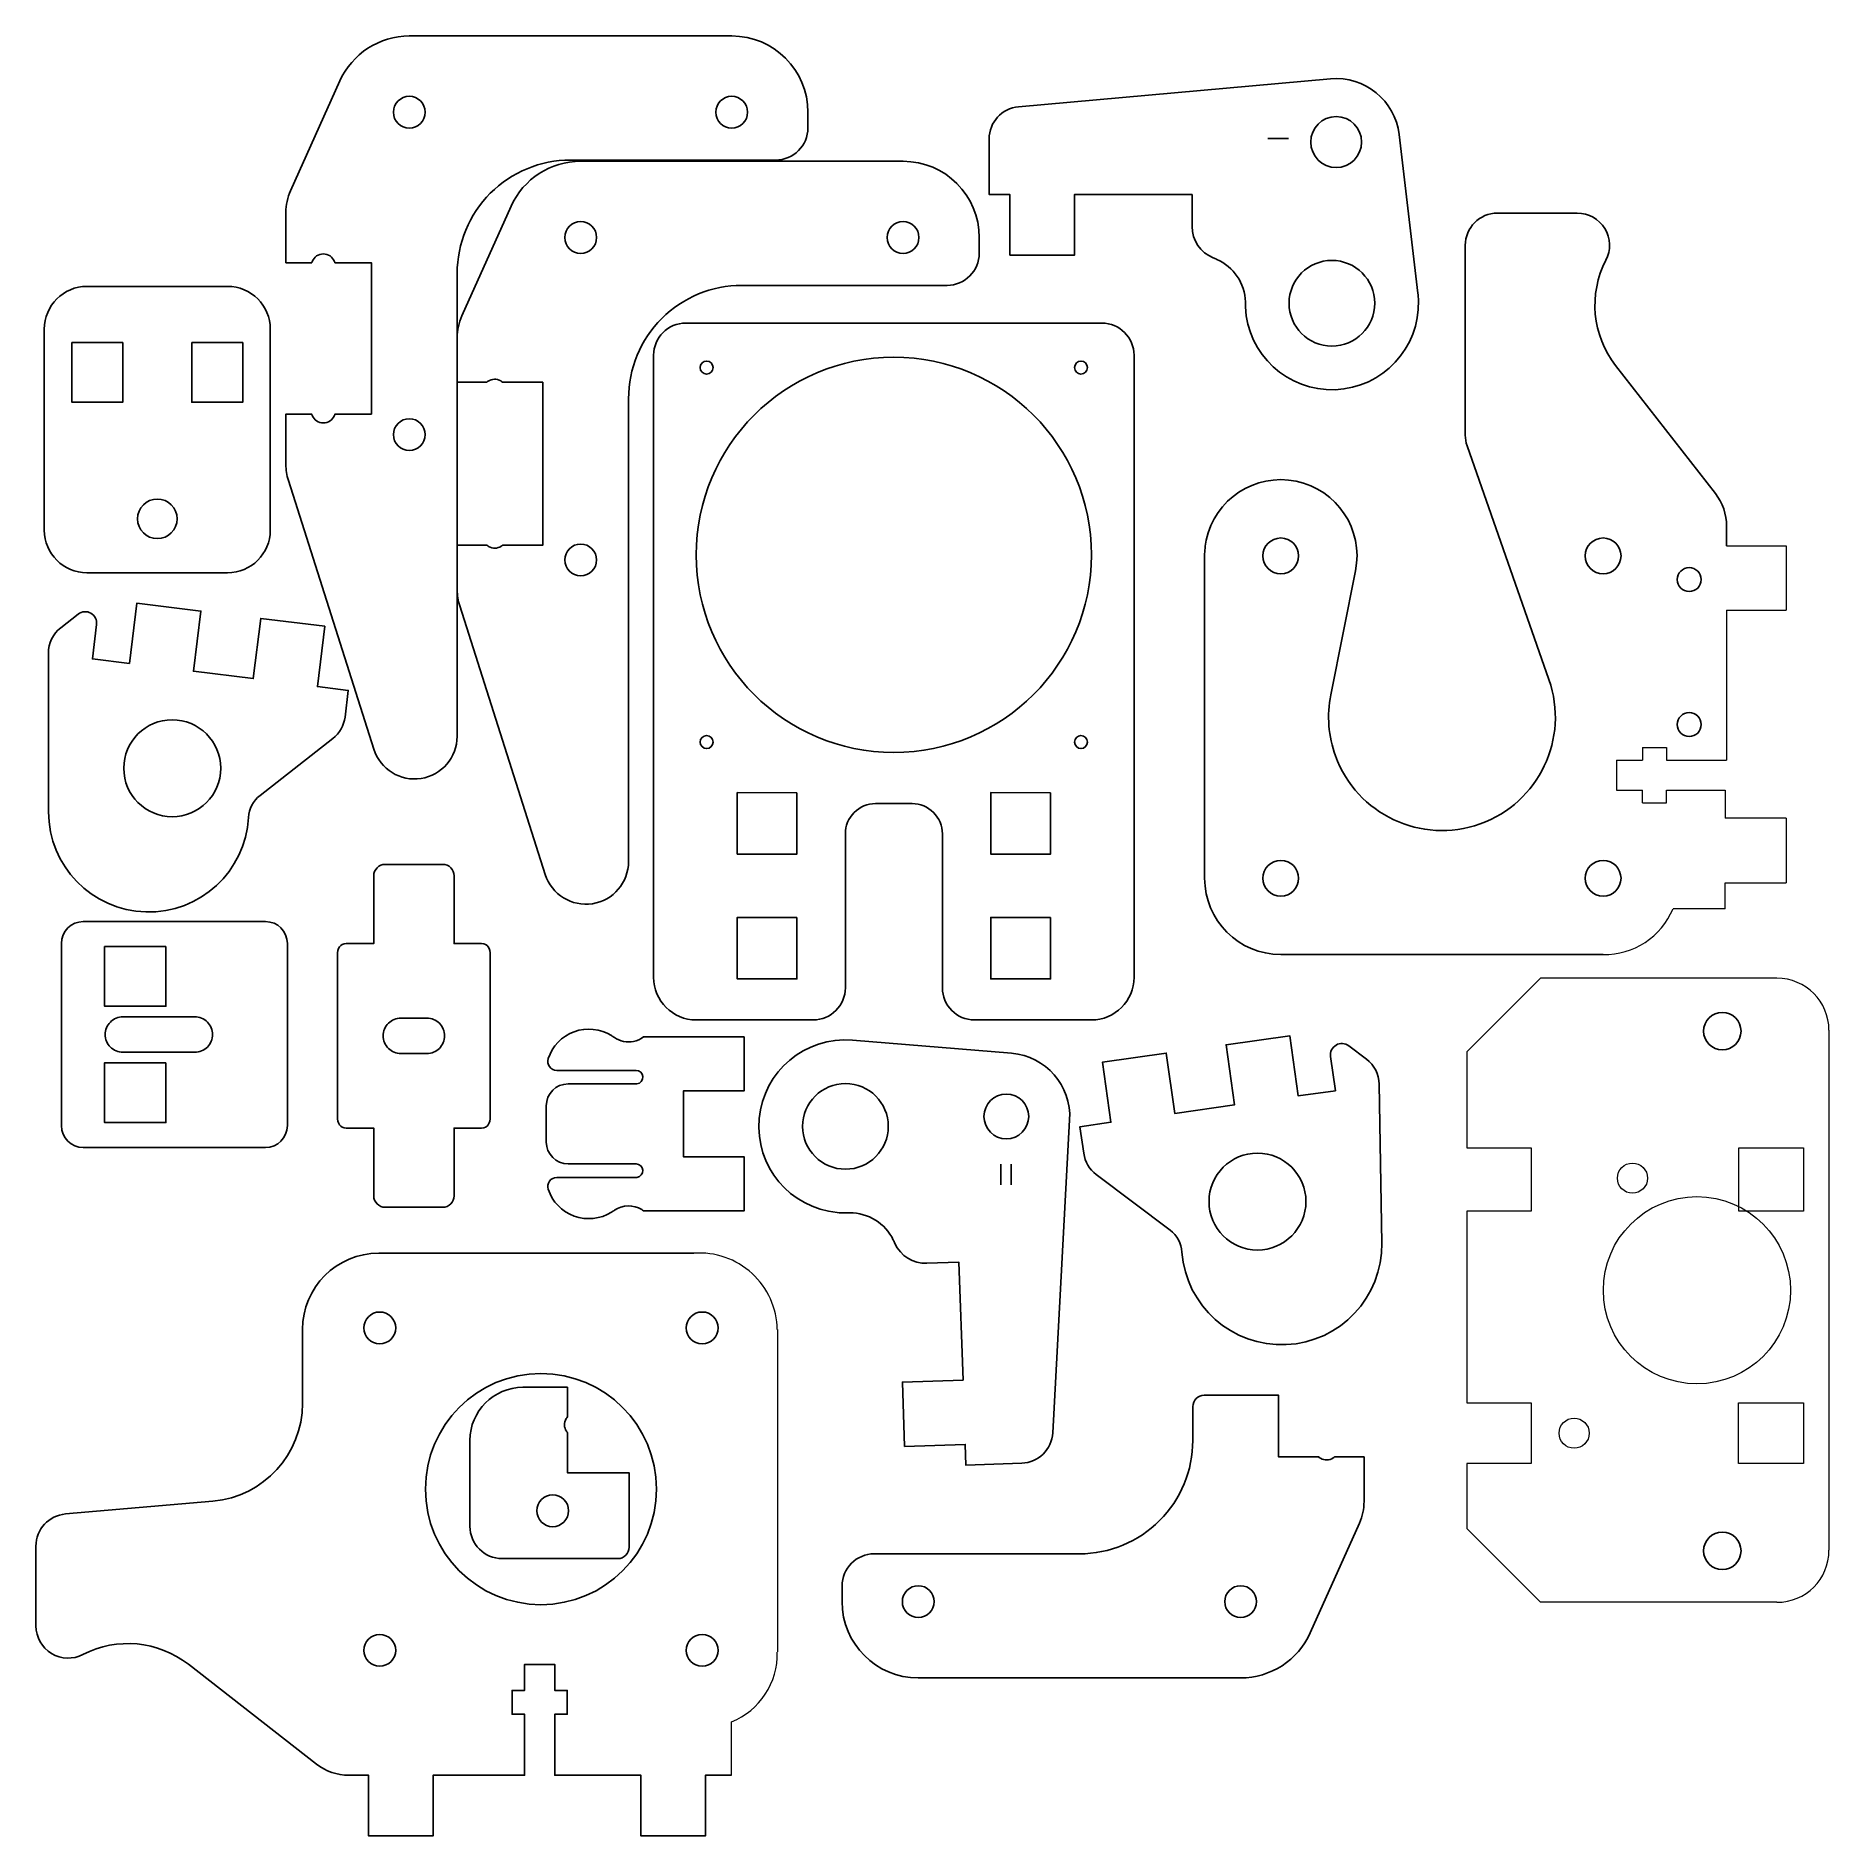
# Model space of a CAD drawing. Extents: x 14 to 187, y 14 to 187.
import ezdxf

# ---------------------------------------------------------------- set-up
doc = ezdxf.new("R2010")
doc.units = 0
doc.header["$MEASUREMENT"] = 0
doc.layers.add('LAYER_1_0', color=160, linetype='Continuous')

# ---------------------------------------------------------------- blocks, each defined once
blk = doc.blocks.new('block 1007')
at = {"color": 1, "lineweight": 25}
blk.add_open_spline([(567.35, 30.95), (567.35, 31.94), (568.15, 32.74), (569.15, 32.74)], degree=3, dxfattribs=at)
blk = doc.blocks.new('block 1008')
at = {"color": 1, "lineweight": 25}
blk.add_open_spline([(569.15, 32.74), (570.14, 32.74), (570.95, 31.94), (570.95, 30.95)], degree=3, dxfattribs=at)
blk = doc.blocks.new('block 1009')
at = {"color": 1, "lineweight": 25}
blk.add_open_spline([(570.95, 30.95), (570.95, 29.95), (570.14, 29.14), (569.15, 29.14)], degree=3, dxfattribs=at)
blk = doc.blocks.new('block 1010')
at = {"color": 1, "lineweight": 25}
blk.add_open_spline([(569.15, 29.14), (568.15, 29.14), (567.35, 29.95), (567.35, 30.95)], degree=3, dxfattribs=at)
blk = doc.blocks.new('block 1011')
at = {"color": 1, "lineweight": 25}
blk.add_open_spline([(567.35, 80.91), (567.35, 81.91), (568.15, 82.71), (569.15, 82.71)], degree=3, dxfattribs=at)
blk = doc.blocks.new('block 1012')
at = {"color": 1, "lineweight": 25}
blk.add_open_spline([(569.15, 82.71), (570.14, 82.71), (570.95, 81.91), (570.95, 80.91)], degree=3, dxfattribs=at)
blk = doc.blocks.new('block 1013')
at = {"color": 1, "lineweight": 25}
blk.add_open_spline([(570.95, 80.91), (570.95, 79.92), (570.14, 79.11), (569.15, 79.11)], degree=3, dxfattribs=at)
blk = doc.blocks.new('block 1014')
at = {"color": 1, "lineweight": 25}
blk.add_open_spline([(569.15, 79.11), (568.15, 79.11), (567.35, 79.92), (567.35, 80.91)], degree=3, dxfattribs=at)

msp = doc.modelspace()

# ---------------------------------------------------------------- linework, layer by layer
at = {"linetype": 'Continuous', "lineweight": 0}
for p, q in [((176.86, 137.88), (182.58, 137.88)), ((182.58, 111.71), (176.73, 111.71)), ((182.58, 111.71), (182.58, 105.5)), ((176.74, 102.99), (176.74, 105.5)), ((176.74, 105.5), (182.58, 105.5)), ((151.87, 89.22), (158.96, 96.31)), ((181.71, 96.31), (158.96, 96.31)), ((186.71, 91.31), (186.71, 41.31)), ((151.87, 89.22), (151.87, 80.01)), ((151.87, 73.9), (151.87, 55.49)), ((85.58, 62.53), (85.58, 31.53)), ((151.87, 49.65), (151.87, 43.41)), ((151.87, 43.41), (158.96, 36.31)), ((181.71, 36.31), (158.96, 36.31)), ((81.17, 19.68), (81.17, 24.81))]:
    msp.add_line(p, q, dxfattribs=at)
at = {"color": 0, "linetype": 'Continuous', "lineweight": 0}
for p, q in [((182.58, 137.88), (182.58, 131.71)), ((176.86, 131.71), (182.58, 131.71)), ((176.86, 131.71), (176.86, 117.29)), ((168.77, 118.49), (171.07, 118.49)), ((168.77, 118.49), (168.77, 117.29)), ((171.07, 118.49), (171.07, 117.29)), ((166.27, 117.29), (168.77, 117.29)), ((166.27, 117.29), (166.27, 114.39)), ((171.07, 117.29), (176.86, 117.29)), ((166.27, 114.39), (168.77, 114.39)), ((168.77, 113.19), (168.77, 114.39)), ((171.07, 113.19), (171.07, 114.39)), ((171.07, 114.39), (176.73, 114.39)), ((176.73, 114.39), (176.73, 111.71)), ((168.77, 113.19), (171.07, 113.19)), ((176.74, 103), (171.72, 103))]:
    msp.add_line(p, q, dxfattribs=at)
at = {"linetype": 'Continuous', "lineweight": 0}
for points in [[(151.87, 80.01), (158.08, 80.01), (158.08, 73.9), (151.87, 73.9)], [(151.87, 55.49), (158.08, 55.49), (158.08, 49.65), (151.87, 49.65)]]:
    msp.add_lwpolyline(points, dxfattribs=at)
at = {"color": 1, "linetype": 'Continuous', "lineweight": 0}
for points in [[(184.25, 80.01), (184.25, 73.9), (178.05, 73.9), (178.05, 80.01)], [(178.02, 49.65), (178.02, 55.49), (184.25, 55.49), (184.25, 49.65)]]:
    msp.add_lwpolyline(points, close=True, dxfattribs=at)
for centre, radius in [((167.81, 77.09), 1.45), ((174.01, 66.31), 9), ((162.2, 52.57), 1.45)]:
    msp.add_circle(centre, radius, dxfattribs=at)
at = {"color": 0, "linetype": 'Continuous', "lineweight": 0}
msp.add_arc((165.12, 105.72), 7.13, 268.9639, 337.5453, dxfattribs=at)
at = {"linetype": 'Continuous', "lineweight": 0}
for centre, radius, start, end in [((181.71, 91.31), 5, 0, 90), ((78.1, 62.42), 7.47, 0.8004, 94.1803), ((181.71, 41.31), 5, 270, 0), ((78.5, 31.36), 7.08, 292.1814, 1.3094)]:
    msp.add_arc(centre, radius, start, end, dxfattribs=at)
at = {"layer": 'LAYER_1_0', "color": 1}
for p, q in [((134.75, 177.06), (132.75, 177.06)), ((107.08, 78.45), (107.08, 76.45)), ((108.08, 78.45), (108.08, 76.45))]:
    msp.add_line(p, q, dxfattribs=at)
for points in [[(17.74, 157.43), (17.74, 151.69), (22.64, 151.69), (22.64, 157.43), (17.74, 157.43)], [(29.27, 157.43), (29.27, 151.69), (34.17, 151.69), (34.17, 157.43), (29.27, 157.43)], [(87.46, 114.15), (81.72, 114.16), (81.72, 108.25), (87.46, 108.25)], [(111.85, 114.15), (106.11, 114.16), (106.1, 108.25), (111.85, 108.25)], [(87.46, 102.15), (81.72, 102.16), (81.72, 96.25), (87.46, 96.25)], [(111.85, 102.15), (106.11, 102.16), (106.1, 96.25), (111.85, 96.25)], [(26.79, 99.36), (20.89, 99.36), (20.89, 93.62), (26.79, 93.62), (26.79, 99.36)], [(26.79, 88.18), (20.89, 88.18), (20.89, 82.44), (26.79, 82.44), (26.79, 88.18)]]:
    msp.add_lwpolyline(points, close=True, dxfattribs=at)
for centre, radius in [((50.19, 179.58), 1.53), ((81.19, 179.58), 1.53), ((139.32, 176.71), 2.45), ((66.67, 167.53), 1.53), ((97.67, 167.53), 1.53), ((138.91, 161.21), 4.12), ((96.78, 137.02), 19), ((78.78, 155.03), 0.625), ((114.78, 155.03), 0.625), ((50.19, 148.58), 1.53), ((25.96, 140.48), 1.9), ((133.99, 136.92), 1.72), ((164.99, 136.92), 1.72), ((66.67, 136.53), 1.53), ((173.27, 134.64), 1.15), ((27.39, 116.5), 4.66), ((173.27, 120.7), 1.15), ((78.78, 119.02), 0.625), ((114.78, 119.02), 0.625), ((133.99, 105.92), 1.72), ((164.99, 105.92), 1.72), ((92.13, 82.07), 4.12), ((107.6, 83.02), 2.15), ((131.75, 74.84), 4.66), ((47.35, 62.69), 1.53), ((78.35, 62.69), 1.53), ((62.85, 47.19), 11.11), ((63.98, 45.11), 1.53), ((99.13, 36.37), 1.53), ((130.13, 36.37), 1.53), ((47.35, 31.69), 1.53), ((78.35, 31.69), 1.53)]:
    msp.add_circle(centre, radius, dxfattribs=at)
at = {"layer": 'LAYER_1_0', "color": 7}
for points, knots in [([(81.19, 186.91), (85.24, 186.91), (88.52, 183.63), (88.52, 179.58), (88.52, 179.58), (88.52, 178.08), (88.52, 178.08), (88.52, 176.37), (87.13, 174.98), (85.42, 174.98), (85.42, 174.98), (65.69, 174.98), (65.69, 174.98), (62.8, 174.98), (60.03, 173.83), (57.98, 171.79), (55.94, 169.74), (54.79, 166.97), (54.79, 164.08), (54.79, 164.08), (54.79, 119.57), (54.79, 119.57), (54.79, 117.55), (53.32, 115.83), (51.32, 115.52), (49.32, 115.21), (47.4, 116.4), (46.79, 118.33), (46.79, 118.33), (38.56, 144.17), (38.56, 144.17), (38.4, 144.67), (38.32, 145.19), (38.32, 145.71), (38.32, 145.71), (38.32, 150.55), (38.32, 150.55), (38.32, 150.55), (40.81, 150.55), (40.81, 150.55), (40.81, 150.55), (40.85, 150.42), (40.85, 150.42), (41.03, 149.99), (41.45, 149.71), (41.92, 149.71), (42.39, 149.71), (42.81, 149.99), (42.99, 150.42), (42.99, 150.42), (43.03, 150.55), (43.03, 150.55), (43.03, 150.55), (46.54, 150.55), (46.54, 150.55), (46.54, 150.55), (46.54, 165.11), (46.54, 165.11), (46.54, 165.11), (43.03, 165.11), (43.03, 165.11), (43.03, 165.11), (42.99, 165.23), (42.99, 165.23), (42.81, 165.67), (42.39, 165.95), (41.92, 165.95), (41.45, 165.95), (41.03, 165.67), (40.85, 165.23), (40.85, 165.23), (40.81, 165.11), (40.81, 165.11), (40.81, 165.11), (38.32, 165.11), (38.32, 165.11), (38.32, 165.11), (38.32, 169.94), (38.32, 169.94), (38.32, 170.66), (38.48, 171.37), (38.77, 172.03), (38.77, 172.03), (43.51, 182.58), (43.51, 182.58), (44.69, 185.21), (47.31, 186.91), (50.19, 186.91), (50.19, 186.91), (81.19, 186.91), (81.19, 186.91)], [0, 0, 0, 0, 1, 1, 1, 2, 2, 2, 3, 3, 3, 4, 4, 4, 5, 5, 5, 6, 6, 6, 7, 7, 7, 8, 8, 8, 9, 9, 9, 10, 10, 10, 11, 11, 11, 12, 12, 12, 13, 13, 13, 14, 14, 14, 15, 15, 15, 16, 16, 16, 17, 17, 17, 18, 18, 18, 19, 19, 19, 20, 20, 20, 21, 21, 21, 22, 22, 22, 23, 23, 23, 24, 24, 24, 25, 25, 25, 26, 26, 26, 27, 27, 27, 28, 28, 28, 29, 29, 29, 30, 30, 30, 30]), ([(107.95, 165.82), (107.95, 165.82), (114.15, 165.82), (114.15, 165.82), (114.15, 165.82), (114.15, 171.66), (114.15, 171.66), (114.15, 171.66), (125.47, 171.66), (125.47, 171.66), (125.47, 171.66), (125.47, 168.59), (125.47, 168.59), (125.47, 167.27), (126.27, 166.07), (127.5, 165.57), (127.61, 165.52), (127.72, 165.48), (127.83, 165.43), (129.47, 164.72), (130.54, 163.12), (130.59, 161.34), (130.59, 161.18), (130.59, 161.02), (130.6, 160.86), (130.79, 156.29), (134.65, 152.73), (139.22, 152.9), (143.79, 153.07), (147.37, 156.9), (147.23, 161.47), (147.22, 161.71), (147.2, 161.95), (147.18, 162.19), (147.18, 162.19), (145.37, 177.43), (145.37, 177.43), (144.99, 180.7), (142.06, 183.08), (138.78, 182.79), (138.78, 182.79), (108.77, 180.1), (108.77, 180.1), (107.17, 179.96), (105.95, 178.62), (105.95, 177.02), (105.95, 177.02), (105.95, 171.66), (105.95, 171.66), (105.95, 171.66), (107.95, 171.66), (107.95, 171.66), (107.95, 171.66), (107.95, 165.82), (107.95, 165.82)], [0, 0, 0, 0, 1, 1, 1, 2, 2, 2, 3, 3, 3, 4, 4, 4, 5, 5, 5, 6, 6, 6, 7, 7, 7, 8, 8, 8, 9, 9, 9, 10, 10, 10, 11, 11, 11, 12, 12, 12, 13, 13, 13, 14, 14, 14, 15, 15, 15, 16, 16, 16, 17, 17, 17, 18, 18, 18, 18]), ([(105, 167.53), (105, 167.53), (105, 166.03), (105, 166.03), (105, 164.32), (103.61, 162.94), (101.9, 162.93), (101.9, 162.93), (82.17, 162.93), (82.17, 162.93), (79.28, 162.93), (76.51, 161.79), (74.46, 159.74), (72.42, 157.7), (71.27, 154.92), (71.27, 152.03), (71.27, 152.03), (71.27, 107.53), (71.27, 107.53), (71.27, 105.51), (69.8, 103.79), (67.8, 103.48), (65.8, 103.17), (63.88, 104.36), (63.26, 106.29), (63.26, 106.29), (55.04, 132.12), (55.04, 132.12), (54.88, 132.62), (54.8, 133.14), (54.8, 133.67), (54.8, 133.67), (54.8, 137.95), (54.8, 137.95), (54.8, 137.95), (57.64, 137.95), (57.64, 137.95), (57.7, 137.9), (57.75, 137.86), (57.82, 137.82), (58.19, 137.6), (58.67, 137.61), (59.03, 137.85), (59.08, 137.88), (59.12, 137.91), (59.16, 137.95), (59.16, 137.95), (63.02, 137.95), (63.02, 137.95), (63.02, 137.95), (63.02, 153.62), (63.02, 153.62), (63.02, 153.62), (59.16, 153.62), (59.16, 153.62), (59.1, 153.67), (59.04, 153.71), (58.98, 153.75), (58.6, 153.97), (58.13, 153.96), (57.76, 153.71), (57.72, 153.69), (57.68, 153.66), (57.64, 153.62), (57.64, 153.62), (54.8, 153.62), (54.8, 153.62), (54.8, 153.62), (54.8, 157.9), (54.8, 157.9), (54.8, 158.62), (54.95, 159.33), (55.25, 159.99), (55.25, 159.99), (59.98, 170.54), (59.98, 170.54), (61.17, 173.17), (63.78, 174.86), (66.67, 174.86), (66.67, 174.86), (97.67, 174.86), (97.67, 174.86), (101.72, 174.86), (105, 171.58), (105, 167.53)], [0, 0, 0, 0, 1, 1, 1, 2, 2, 2, 3, 3, 3, 4, 4, 4, 5, 5, 5, 6, 6, 6, 7, 7, 7, 8, 8, 8, 9, 9, 9, 10, 10, 10, 11, 11, 11, 12, 12, 12, 13, 13, 13, 14, 14, 14, 15, 15, 15, 16, 16, 16, 17, 17, 17, 18, 18, 18, 19, 19, 19, 20, 20, 20, 21, 21, 21, 22, 22, 22, 23, 23, 23, 24, 24, 24, 25, 25, 25, 26, 26, 26, 27, 27, 27, 28, 28, 28, 28]), ([(19.19, 162.83), (16.93, 162.83), (15.09, 160.99), (15.09, 158.73), (15.09, 158.73), (15.09, 139.4), (15.09, 139.4), (15.09, 137.13), (16.93, 135.3), (19.19, 135.3), (19.19, 135.3), (32.72, 135.3), (32.72, 135.3), (34.98, 135.3), (36.82, 137.13), (36.82, 139.4), (36.82, 139.4), (36.82, 158.73), (36.82, 158.73), (36.82, 160.99), (34.98, 162.83), (32.72, 162.83), (32.72, 162.83), (19.19, 162.83), (19.19, 162.83)], [0, 0, 0, 0, 1, 1, 1, 2, 2, 2, 3, 3, 3, 4, 4, 4, 5, 5, 5, 6, 6, 6, 7, 7, 7, 8, 8, 8, 8]), ([(119.88, 96.4), (119.88, 96.4), (119.88, 156.21), (119.88, 156.21), (119.88, 157.92), (118.49, 159.3), (116.78, 159.3), (116.78, 159.3), (76.78, 159.3), (76.78, 159.3), (75.07, 159.3), (73.68, 157.92), (73.68, 156.21), (73.68, 156.21), (73.68, 96.4), (73.68, 96.4), (73.68, 94.14), (75.52, 92.3), (77.78, 92.3), (77.78, 92.3), (89.02, 92.3), (89.02, 92.3), (90.73, 92.3), (92.12, 93.69), (92.12, 95.4), (92.12, 95.4), (92.12, 110.2), (92.12, 110.2), (92.12, 110.97), (92.42, 111.71), (92.97, 112.25), (93.51, 112.8), (94.25, 113.1), (95.02, 113.1), (95.02, 113.1), (98.54, 113.1), (98.54, 113.1), (99.31, 113.1), (100.05, 112.8), (100.6, 112.25), (101.14, 111.71), (101.45, 110.97), (101.45, 110.2), (101.45, 110.2), (101.45, 95.4), (101.45, 95.4), (101.45, 93.69), (102.83, 92.3), (104.54, 92.3), (104.54, 92.3), (115.78, 92.3), (115.78, 92.3), (118.05, 92.3), (119.88, 94.14), (119.88, 96.4)], [0, 0, 0, 0, 1, 1, 1, 2, 2, 2, 3, 3, 3, 4, 4, 4, 5, 5, 5, 6, 6, 6, 7, 7, 7, 8, 8, 8, 9, 9, 9, 10, 10, 10, 11, 11, 11, 12, 12, 12, 13, 13, 13, 14, 14, 14, 15, 15, 15, 16, 16, 16, 17, 17, 17, 18, 18, 18, 18]), ([(15.48, 127.57), (15.48, 127.57), (15.5, 112.3), (15.5, 112.3), (15.5, 107.09), (19.65, 102.84), (24.86, 102.69), (30.06, 102.55), (34.44, 106.57), (34.73, 111.77), (34.78, 112.6), (35.18, 113.38), (35.84, 113.89), (35.84, 113.89), (42.84, 119.36), (42.84, 119.36), (43.49, 119.87), (43.91, 120.61), (44.01, 121.42), (44.01, 121.42), (44.32, 123.99), (44.32, 123.99), (44.32, 123.99), (41.35, 124.36), (41.35, 124.36), (41.35, 124.36), (42.06, 130.16), (42.06, 130.16), (42.06, 130.16), (35.91, 130.91), (35.91, 130.91), (35.91, 130.91), (35.19, 125.12), (35.19, 125.12), (35.19, 125.12), (29.43, 125.82), (29.43, 125.82), (29.43, 125.82), (30.15, 131.62), (30.15, 131.62), (30.15, 131.62), (23.99, 132.38), (23.99, 132.38), (23.99, 132.38), (23.28, 126.58), (23.28, 126.58), (23.28, 126.58), (19.71, 127.02), (19.71, 127.02), (19.71, 127.02), (20.11, 130.32), (20.11, 130.32), (20.17, 130.76), (19.95, 131.19), (19.56, 131.41), (19.18, 131.63), (18.7, 131.6), (18.35, 131.32), (18.35, 131.32), (16.67, 130.01), (16.67, 130.01), (15.92, 129.42), (15.48, 128.52), (15.48, 127.57)], [0, 0, 0, 0, 1, 1, 1, 2, 2, 2, 3, 3, 3, 4, 4, 4, 5, 5, 5, 6, 6, 6, 7, 7, 7, 8, 8, 8, 9, 9, 9, 10, 10, 10, 11, 11, 11, 12, 12, 12, 13, 13, 13, 14, 14, 14, 15, 15, 15, 16, 16, 16, 17, 17, 17, 18, 18, 18, 19, 19, 19, 20, 20, 20, 21, 21, 21, 21]), ([(46.77, 75.39), (46.77, 74.78), (47.26, 74.29), (47.87, 74.29), (47.87, 74.29), (53.39, 74.29), (53.39, 74.29), (54, 74.29), (54.49, 74.78), (54.49, 75.39), (54.49, 75.39), (54.49, 81.91), (54.49, 81.91), (54.49, 81.91), (57.13, 81.91), (57.13, 81.91), (57.74, 81.91), (57.98, 82.4), (57.98, 83.01), (57.98, 83.01), (57.98, 98.54), (57.98, 98.54), (57.98, 99.15), (57.74, 99.64), (57.13, 99.64), (57.13, 99.64), (54.49, 99.64), (54.49, 99.64), (54.49, 99.64), (54.49, 106.16), (54.49, 106.16), (54.49, 106.77), (54, 107.26), (53.39, 107.26), (53.39, 107.26), (47.87, 107.26), (47.87, 107.26), (47.26, 107.26), (46.77, 106.77), (46.77, 106.16), (46.77, 106.16), (46.77, 99.64), (46.77, 99.64), (46.77, 99.64), (44.13, 99.64), (44.13, 99.64), (43.52, 99.64), (43.28, 99.15), (43.28, 98.54), (43.28, 98.54), (43.28, 83.01), (43.28, 83.01), (43.28, 82.4), (43.52, 81.91), (44.13, 81.91), (44.13, 81.91), (46.77, 81.91), (46.77, 81.91), (46.77, 81.91), (46.77, 75.39), (46.77, 75.39)], [0, 0, 0, 0, 1, 1, 1, 2, 2, 2, 3, 3, 3, 4, 4, 4, 5, 5, 5, 6, 6, 6, 7, 7, 7, 8, 8, 8, 9, 9, 9, 10, 10, 10, 11, 11, 11, 12, 12, 12, 13, 13, 13, 14, 14, 14, 15, 15, 15, 16, 16, 16, 17, 17, 17, 18, 18, 18, 19, 19, 19, 20, 20, 20, 20]), ([(38.46, 99.66), (38.46, 100.82), (37.52, 101.76), (36.37, 101.76), (36.37, 101.76), (18.84, 101.76), (18.84, 101.76), (17.68, 101.76), (16.74, 100.82), (16.74, 99.66), (16.74, 99.66), (16.74, 82.14), (16.74, 82.14), (16.74, 80.98), (17.68, 80.04), (18.84, 80.04), (18.84, 80.04), (36.37, 80.04), (36.37, 80.04), (37.52, 80.04), (38.46, 80.98), (38.46, 82.14), (38.46, 82.14), (38.46, 99.66), (38.46, 99.66)], [0, 0, 0, 0, 1, 1, 1, 2, 2, 2, 3, 3, 3, 4, 4, 4, 5, 5, 5, 6, 6, 6, 7, 7, 7, 8, 8, 8, 8]), ([(82.39, 90.67), (82.39, 90.67), (72.71, 90.67), (72.71, 90.67), (72.43, 90.46), (72.1, 90.31), (71.75, 90.24), (71.12, 90.11), (70.46, 90.24), (69.91, 90.6), (69.82, 90.66), (69.73, 90.73), (69.63, 90.79), (68.56, 91.46), (67.24, 91.6), (66.05, 91.17), (64.86, 90.74), (63.94, 89.78), (63.55, 88.58), (63.47, 88.32), (63.51, 88.03), (63.67, 87.81), (63.84, 87.59), (64.09, 87.45), (64.37, 87.45), (64.37, 87.45), (71.99, 87.45), (71.99, 87.45), (72.34, 87.45), (72.62, 87.19), (72.64, 86.85), (72.67, 86.5), (72.42, 86.2), (72.08, 86.16), (72.05, 86.15), (72.02, 86.15), (71.99, 86.15), (71.99, 86.15), (65.46, 86.15), (65.46, 86.15), (64.3, 86.15), (63.36, 85.21), (63.36, 84.05), (63.36, 84.05), (63.36, 80.56), (63.36, 80.56), (63.36, 79.4), (64.3, 78.46), (65.46, 78.46), (65.46, 78.46), (71.99, 78.46), (71.99, 78.46), (72.34, 78.46), (72.62, 78.19), (72.64, 77.85), (72.67, 77.51), (72.42, 77.21), (72.08, 77.16), (72.05, 77.16), (72.02, 77.16), (71.99, 77.16), (71.99, 77.16), (64.37, 77.16), (64.37, 77.16), (64.09, 77.16), (63.84, 77.03), (63.67, 76.8), (63.51, 76.58), (63.47, 76.29), (63.55, 76.03), (63.94, 74.83), (64.86, 73.87), (66.05, 73.44), (67.24, 73.01), (68.56, 73.15), (69.63, 73.82), (69.73, 73.88), (69.82, 73.95), (69.91, 74.01), (70.71, 74.54), (71.73, 74.56), (72.54, 74.06), (72.6, 74.02), (72.66, 73.98), (72.71, 73.94), (72.71, 73.94), (82.39, 73.94), (82.39, 73.94), (82.39, 73.94), (82.39, 79.14), (82.39, 79.14), (82.39, 79.14), (76.55, 79.14), (76.55, 79.14), (76.55, 79.14), (76.55, 85.47), (76.55, 85.47), (76.55, 85.47), (82.39, 85.47), (82.39, 85.47), (82.39, 85.47), (82.39, 90.67), (82.39, 90.67)], [0, 0, 0, 0, 1, 1, 1, 2, 2, 2, 3, 3, 3, 4, 4, 4, 5, 5, 5, 6, 6, 6, 7, 7, 7, 8, 8, 8, 9, 9, 9, 10, 10, 10, 11, 11, 11, 12, 12, 12, 13, 13, 13, 14, 14, 14, 15, 15, 15, 16, 16, 16, 17, 17, 17, 18, 18, 18, 19, 19, 19, 20, 20, 20, 21, 21, 21, 22, 22, 22, 23, 23, 23, 24, 24, 24, 25, 25, 25, 26, 26, 26, 27, 27, 27, 28, 28, 28, 29, 29, 29, 30, 30, 30, 31, 31, 31, 32, 32, 32, 33, 33, 33, 34, 34, 34, 34]), ([(92.81, 90.36), (88.25, 90.74), (84.25, 87.37), (83.84, 82.81), (83.43, 78.25), (86.78, 74.22), (91.34, 73.78), (91.58, 73.76), (91.82, 73.75), (92.06, 73.75), (92.22, 73.75), (92.38, 73.75), (92.54, 73.75), (94.33, 73.77), (95.96, 72.75), (96.73, 71.14), (96.78, 71.04), (96.83, 70.93), (96.88, 70.81), (97.43, 69.61), (98.65, 68.85), (99.97, 68.9), (99.97, 68.9), (103.04, 69), (103.04, 69), (103.04, 69), (103.44, 57.68), (103.44, 57.68), (103.44, 57.68), (97.6, 57.48), (97.6, 57.48), (97.6, 57.48), (97.81, 51.29), (97.81, 51.29), (97.81, 51.29), (103.65, 51.49), (103.65, 51.49), (103.65, 51.49), (103.72, 49.49), (103.72, 49.49), (103.72, 49.49), (109.08, 49.68), (109.08, 49.68), (110.68, 49.73), (111.97, 51), (112.06, 52.6), (112.06, 52.6), (113.69, 82.69), (113.69, 82.69), (113.87, 85.98), (111.4, 88.82), (108.11, 89.1), (108.11, 89.1), (92.81, 90.36), (92.81, 90.36)], [0, 0, 0, 0, 1, 1, 1, 2, 2, 2, 3, 3, 3, 4, 4, 4, 5, 5, 5, 6, 6, 6, 7, 7, 7, 8, 8, 8, 9, 9, 9, 10, 10, 10, 11, 11, 11, 12, 12, 12, 13, 13, 13, 14, 14, 14, 15, 15, 15, 16, 16, 16, 17, 17, 17, 18, 18, 18, 18]), ([(143.71, 70.85), (143.71, 70.85), (143.46, 86.12), (143.46, 86.12), (143.45, 87.07), (142.99, 87.97), (142.23, 88.54), (142.23, 88.54), (140.53, 89.82), (140.53, 89.82), (140.17, 90.09), (139.69, 90.11), (139.31, 89.89), (138.93, 89.66), (138.72, 89.23), (138.78, 88.79), (138.78, 88.79), (139.24, 85.49), (139.24, 85.49), (139.24, 85.49), (135.68, 84.99), (135.68, 84.99), (135.68, 84.99), (134.86, 90.78), (134.86, 90.78), (134.86, 90.78), (128.73, 89.91), (128.73, 89.91), (128.73, 89.91), (129.54, 84.13), (129.54, 84.13), (129.54, 84.13), (123.79, 83.32), (123.79, 83.32), (123.79, 83.32), (122.98, 89.11), (122.98, 89.11), (122.98, 89.11), (116.84, 88.24), (116.84, 88.24), (116.84, 88.24), (117.66, 82.46), (117.66, 82.46), (117.66, 82.46), (114.68, 82.04), (114.68, 82.04), (114.68, 82.04), (115.05, 79.48), (115.05, 79.48), (115.16, 78.66), (115.59, 77.93), (116.25, 77.43), (116.25, 77.43), (123.34, 72.09), (123.34, 72.09), (124.01, 71.59), (124.43, 70.82), (124.49, 69.98), (124.87, 64.79), (129.32, 60.85), (134.52, 61.08), (139.72, 61.32), (143.79, 65.65), (143.71, 70.85)], [0, 0, 0, 0, 1, 1, 1, 2, 2, 2, 3, 3, 3, 4, 4, 4, 5, 5, 5, 6, 6, 6, 7, 7, 7, 8, 8, 8, 9, 9, 9, 10, 10, 10, 11, 11, 11, 12, 12, 12, 13, 13, 13, 14, 14, 14, 15, 15, 15, 16, 16, 16, 17, 17, 17, 18, 18, 18, 19, 19, 19, 20, 20, 20, 21, 21, 21, 21]), ([(77.56, 69.88), (65.92, 69.88), (47.25, 69.88), (47.25, 69.88), (43.2, 69.88), (39.92, 66.6), (39.92, 62.55), (39.92, 62.55), (39.92, 55.43), (39.92, 55.43), (39.92, 50.54), (36.18, 46.47), (31.31, 46.04), (31.31, 46.04), (17.12, 44.8), (17.12, 44.8), (15.52, 44.66), (14.29, 43.32), (14.29, 41.71), (14.29, 41.71), (14.29, 34.04), (14.29, 34.04), (14.29, 32.96), (14.85, 31.95), (15.78, 31.39), (16.7, 30.83), (17.85, 30.79), (18.81, 31.29), (22.08, 32.98), (26.04, 32.61), (28.94, 30.35), (28.94, 30.35), (41.25, 20.76), (41.25, 20.76), (42.14, 20.06), (43.25, 19.68), (44.38, 19.68), (44.38, 19.68), (46.28, 19.68), (46.28, 19.68), (46.28, 19.68), (46.28, 13.84), (46.28, 13.84), (46.28, 13.84), (52.48, 13.84), (52.48, 13.84), (52.48, 13.84), (52.48, 19.68), (52.48, 19.68), (52.48, 19.68), (61.28, 19.68), (61.28, 19.68), (61.28, 19.68), (61.28, 25.54), (61.28, 25.54), (61.28, 25.54), (60.08, 25.54), (60.08, 25.54), (60.08, 25.54), (60.08, 27.84), (60.08, 27.84), (60.08, 27.84), (61.28, 27.84), (61.28, 27.84), (61.28, 27.84), (61.28, 30.34), (61.28, 30.34), (61.28, 30.34), (64.18, 30.34), (64.18, 30.34), (64.18, 30.34), (64.18, 27.84), (64.18, 27.84), (64.18, 27.84), (65.38, 27.84), (65.38, 27.84), (65.38, 27.84), (65.38, 25.54), (65.38, 25.54), (65.38, 25.54), (64.18, 25.54), (64.18, 25.54), (64.18, 25.54), (64.18, 19.68), (64.18, 19.68), (64.18, 19.68), (72.46, 19.68), (72.46, 19.68), (72.46, 19.68), (72.46, 13.84), (72.46, 13.84), (72.46, 13.84), (78.66, 13.84), (78.66, 13.84), (78.66, 13.84), (78.66, 19.68), (78.66, 19.68), (78.66, 19.68), (79.77, 19.68), (81.17, 19.68)], [68.311666, 68.311666, 68.311666, 68.311666, 69, 69, 69, 70, 70, 70, 71, 71, 71, 72, 72, 72, 73, 73, 73, 74, 74, 74, 75, 75, 75, 76, 76, 76, 77, 77, 77, 78, 78, 78, 79, 79, 79, 80, 80, 80, 81, 81, 81, 82, 82, 82, 83, 83, 83, 84, 84, 84, 85, 85, 85, 86, 86, 86, 87, 87, 87, 88, 88, 88, 89, 89, 89, 90, 90, 90, 91, 91, 91, 92, 92, 92, 93, 93, 93, 94, 94, 94, 95, 95, 95, 96, 96, 96, 97, 97, 97, 98, 98, 98, 99, 99, 99, 100, 100, 100, 100.373484, 100.373484, 100.373484, 100.373484]), ([(91.8, 36.37), (91.8, 36.37), (91.8, 37.87), (91.8, 37.87), (91.8, 39.58), (93.19, 40.97), (94.9, 40.97), (94.9, 40.97), (114.63, 40.97), (114.63, 40.97), (117.52, 40.97), (120.3, 42.12), (122.34, 44.16), (124.39, 46.21), (125.53, 48.98), (125.53, 51.87), (125.53, 51.87), (125.53, 55.12), (125.53, 55.12), (125.53, 55.73), (126.03, 56.22), (126.63, 56.22), (126.63, 56.22), (133.78, 56.22), (133.78, 56.22), (133.78, 56.22), (133.78, 50.28), (133.78, 50.28), (133.78, 50.28), (137.65, 50.28), (137.65, 50.28), (137.7, 50.23), (137.76, 50.19), (137.82, 50.16), (138.2, 49.93), (138.67, 49.95), (139.04, 50.19), (139.08, 50.22), (139.12, 50.25), (139.16, 50.28), (139.16, 50.28), (142, 50.28), (142, 50.28), (142, 50.28), (142, 46), (142, 46), (142, 45.28), (141.85, 44.57), (141.56, 43.92), (141.56, 43.92), (136.82, 33.37), (136.82, 33.37), (135.64, 30.73), (133.02, 29.04), (130.13, 29.04), (130.13, 29.04), (99.13, 29.04), (99.13, 29.04), (95.09, 29.04), (91.8, 32.32), (91.8, 36.37)], [0, 0, 0, 0, 1, 1, 1, 2, 2, 2, 3, 3, 3, 4, 4, 4, 5, 5, 5, 6, 6, 6, 7, 7, 7, 8, 8, 8, 9, 9, 9, 10, 10, 10, 11, 11, 11, 12, 12, 12, 13, 13, 13, 14, 14, 14, 15, 15, 15, 16, 16, 16, 17, 17, 17, 18, 18, 18, 19, 19, 19, 20, 20, 20, 20])]:
    msp.add_open_spline(points, degree=3, knots=knots, dxfattribs=at)
at = {"layer": 'LAYER_1_0', "color": 0}
for points, knots in [([(176.86, 137.88), (176.86, 138.94), (176.86, 139.78), (176.86, 139.78), (176.86, 140.92), (176.48, 142.02), (175.79, 142.92), (175.79, 142.92), (166.19, 155.22), (166.19, 155.22), (163.93, 158.13), (163.56, 162.08), (165.26, 165.35), (165.75, 166.31), (165.71, 167.46), (165.15, 168.39), (164.59, 169.31), (163.59, 169.87), (162.5, 169.88), (162.5, 169.88), (154.83, 169.88), (154.83, 169.88), (153.12, 169.87), (151.73, 168.49), (151.73, 166.78), (151.73, 166.78), (151.73, 148.53), (151.73, 148.53), (151.73, 148.18), (151.79, 147.84), (151.91, 147.51), (151.91, 147.51), (159.78, 125.02), (159.78, 125.02)], [13.813237, 13.813237, 13.813237, 13.813237, 14, 14, 14, 15, 15, 15, 16, 16, 16, 17, 17, 17, 18, 18, 18, 19, 19, 19, 20, 20, 20, 21, 21, 21, 22, 22, 22, 23, 23, 23, 24, 24, 24, 24]), ([(159.78, 125.02), (161.76, 119.36), (158.81, 113.17), (153.16, 111.15), (147.51, 109.14), (141.3, 112.06), (139.25, 117.69), (138.57, 119.57), (138.41, 121.59), (138.8, 123.55), (138.8, 123.55), (141.18, 135.49), (141.18, 135.49), (141.97, 139.44), (139.41, 143.29), (135.46, 144.1), (131.51, 144.91), (127.65, 142.37), (126.82, 138.42), (126.72, 137.93), (126.67, 137.42), (126.67, 136.92), (126.67, 136.92), (126.67, 105.92), (126.67, 105.92), (126.67, 101.87), (129.95, 98.59), (133.99, 98.59), (133.99, 98.59), (165, 98.59), (165, 98.59)], [0, 0, 0, 0, 1, 1, 1, 2, 2, 2, 3, 3, 3, 4, 4, 4, 5, 5, 5, 6, 6, 6, 7, 7, 7, 8, 8, 8, 9, 9, 9, 10, 10, 10, 10])]:
    msp.add_open_spline(points, degree=3, knots=knots, dxfattribs=at)
at = {"layer": 'LAYER_1_0', "color": 1}
for points, knots in [([(29.56, 92.6), (30.02, 92.6), (30.45, 92.42), (30.77, 92.1), (31.09, 91.78), (31.27, 91.35), (31.27, 90.9), (31.27, 90.45), (31.09, 90.01), (30.77, 89.7), (30.45, 89.38), (30.02, 89.2), (29.56, 89.2), (29.56, 89.2), (22.64, 89.2), (22.64, 89.2), (22.19, 89.2), (21.76, 89.38), (21.44, 89.7), (21.12, 90.01), (20.94, 90.45), (20.94, 90.9), (20.94, 91.35), (21.12, 91.78), (21.44, 92.1), (21.76, 92.42), (22.19, 92.6), (22.64, 92.6), (22.64, 92.6), (29.56, 92.6), (29.56, 92.6)], [0, 0, 0, 0, 1, 1, 1, 2, 2, 2, 3, 3, 3, 4, 4, 4, 5, 5, 5, 6, 6, 6, 7, 7, 7, 8, 8, 8, 9, 9, 9, 10, 10, 10, 10]), ([(49.38, 89.07), (48.93, 89.07), (48.5, 89.25), (48.18, 89.57), (47.86, 89.89), (47.68, 90.32), (47.68, 90.77), (47.68, 91.23), (47.86, 91.66), (48.18, 91.98), (48.5, 92.3), (48.93, 92.48), (49.38, 92.48), (49.38, 92.48), (51.88, 92.48), (51.88, 92.48), (52.33, 92.48), (52.76, 92.3), (53.08, 91.98), (53.4, 91.66), (53.58, 91.23), (53.58, 90.77), (53.58, 90.32), (53.4, 89.89), (53.08, 89.57), (52.76, 89.25), (52.33, 89.07), (51.88, 89.07), (51.88, 89.07), (49.38, 89.07), (49.38, 89.07)], [0, 0, 0, 0, 1, 1, 1, 2, 2, 2, 3, 3, 3, 4, 4, 4, 5, 5, 5, 6, 6, 6, 7, 7, 7, 8, 8, 8, 9, 9, 9, 10, 10, 10, 10]), ([(71.33, 41.61), (71.33, 41), (70.84, 40.51), (70.24, 40.51), (70.24, 40.51), (59.12, 40.51), (59.12, 40.51), (57.41, 40.51), (56.02, 41.9), (56.02, 43.61), (56.02, 43.61), (56.02, 51.88), (56.02, 51.88), (56.02, 54.7), (58.3, 56.98), (61.12, 56.98), (61.12, 56.98), (65.4, 56.98), (65.4, 56.98), (65.4, 56.98), (65.4, 54.14), (65.4, 54.14), (65.35, 54.09), (65.31, 54.03), (65.27, 53.97), (65.05, 53.59), (65.06, 53.11), (65.3, 52.75), (65.33, 52.71), (65.36, 52.66), (65.4, 52.62), (65.4, 52.62), (65.4, 48.76), (65.4, 48.76), (65.4, 48.76), (71.33, 48.76), (71.33, 48.76), (71.33, 48.76), (71.33, 41.61), (71.33, 41.61)], [0, 0, 0, 0, 1, 1, 1, 2, 2, 2, 3, 3, 3, 4, 4, 4, 5, 5, 5, 6, 6, 6, 7, 7, 7, 8, 8, 8, 9, 9, 9, 10, 10, 10, 11, 11, 11, 12, 12, 12, 13, 13, 13, 13])]:
    msp.add_open_spline(points, degree=3, knots=knots, dxfattribs=at)

# ---------------------------------------------------------------- block references
at = {"rotation": 180}
for name in ['block 1009', 'block 1010', 'block 1008', 'block 1007', 'block 1013', 'block 1014', 'block 1012', 'block 1011']:
    msp.add_blockref(name, (745.6, 122.17), dxfattribs=at)

doc.saveas('drawing.dxf')
